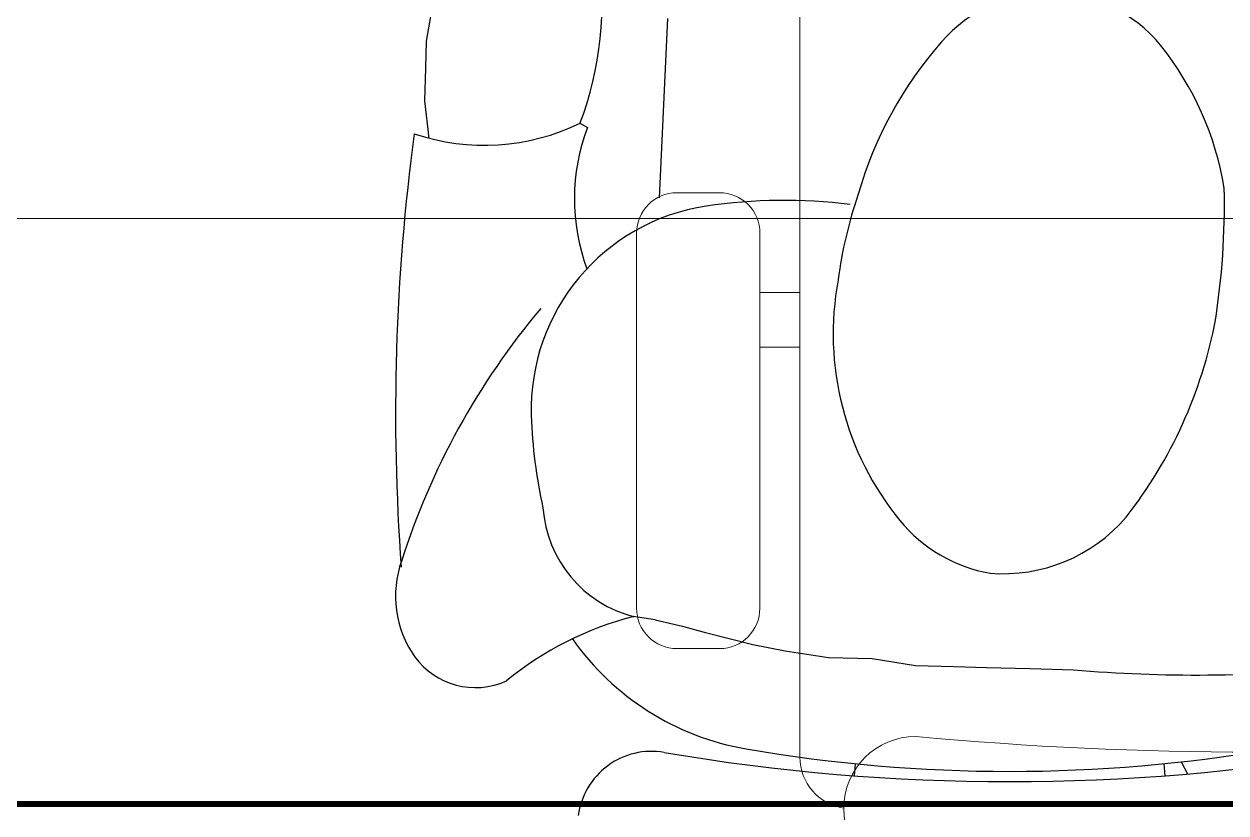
# Model space of a CAD drawing. Header units: millimetres. Extents: x 26027 to 581921, y 7230 to 233891.
# Drawn here: x 470104 to 470689, y 156741 to 157125 of the extents above; entities that cross this region are included whole.
import ezdxf

# ---------------------------------------------------------------- set-up
doc = ezdxf.new("R2010")
doc.units = ezdxf.units.MM
doc.header["$LTSCALE"] = 5
doc.linetypes.add('CENTER', pattern=[50.8, 31.75, -6.35, 6.35, -6.35])
for name, color, linetype in [('axes', 9, 'Continuous'), ('GE-EQUIPMENT_INSERTION', 140, 'Continuous'), ('GE-FURNITURE', 8, 'Continuous')]:
    doc.layers.add(name, color=color, linetype=linetype)
doc.layers.add('E-POWR', color=7, linetype='Continuous', lineweight=9, true_color=0x4e7e3e)
doc.layers.add('Medical Equipment and Furniture', color=163, linetype='Continuous', lineweight=0)

# ---------------------------------------------------------------- blocks, each defined once
blk = doc.blocks.new('GF21018-P')
at = {"color": 0}
for p, q in [((-0.2207, 0.47563), (-0.2207, 0.0675)), ((-0.2806, 0.34221), (-0.25983, 0.34221)), ((-0.30021, 0.32259), (-0.30021, 0.14)), ((-0.24021, 0.32259), (-0.24021, 0.14)), ((-0.24021, 0.29372), (-0.2207, 0.29372)), ((-0.24021, 0.26708), (-0.2207, 0.26708)), ((-0.2806, 0.12039), (-0.25983, 0.12039))]:
    blk.add_line(p, q, dxfattribs=at)
for centre, radius, start, end in [((-0.2806, 0.32259), 0.01962, 90, 180), ((-0.25983, 0.32259), 0.01962, 360, 90), ((-0.2806, 0.14), 0.01962, 180, 270), ((-0.25983, 0.14), 0.01962, 270, 360), ((-0.16429, 0.0425), 0.03511, 90, 270), ((0, 1.84674), 1.77674, 264.69456, 275.30527), ((-0.1957, 0.0675), 0.025, 180, 261.47208)]:
    blk.add_arc(centre, radius, start, end, dxfattribs=at)
blk = doc.blocks.new('GE-EUR00134')
at = {"layer": 'GE-FURNITURE'}
for p, q in [((458.15, 574.98), (476.23, 577.04)), ((476.23, 577.04), (492.13, 576.58)), ((492.13, 576.58), (505.38, 576.21)), ((505.38, 576.21), (523.85, 573.03)), ((465.37, 501.57), (463.37, 497.85)), ((223.76, 464.89), (225.34, 475.6)), ((223.76, 464.89), (220.74, 451.72)), ((429.17, 462.78), (516.41, 458.84)), ((220.74, 451.72), (217.79, 441.19)), ((217.79, 441.19), (211.81, 417.5)), ((211.81, 417.5), (208.71, 401.67)), ((208.71, 401.67), (205.45, 380.55)), ((205.45, 380.55), (204.85, 359.35)), ((153.74, 367.59), (147.86, 368.04)), ((204.85, 359.35), (201.6, 338.23)), ((201.6, 338.23), (201.07, 319.68)), ((201.07, 319.68), (200.62, 303.78)), ((200.62, 303.78), (200.01, 282.59)), ((200.01, 282.59), (199.41, 261.39)), ((153.74, 217.4), (147.86, 216.95)), ((154.64, 208.96), (148.76, 205.83))]:
    blk.add_line(p, q, dxfattribs=at)
for centre, radius, start, end in [((235.3, 540.12), 51.24, 70.46738, 125.02364), ((324.23, -429.53), 1020.84, 82.33974, 94.20775), ((144.03, 246.38), 358.7, 49.87513, 72.46811), ((227.35, 552.43), 36.6, 125.89856, 204.35914), ((561.38, 548.07), 106.68, 161.34379, 205.93905), ((71, 436.09), 159.32, 14.2898, 39.45819), ((330.26, 287.47), 237.88, 91.71973, 102.62722), ((326.13, 425.29), 100, 8.50183, 91.71973), ((282.57, 460.58), 59.18, 94.17916, 165.64591), ((289.37, 398.6), 130.3, 125.06358, 170.22106), ((428.55, 406.47), 97.81, 69.14501, 110.3234), ((123.75, 466.69), 36, 350.32042, 82.45424), ((523.96, 656.55), 165.74, 249.25829, 278.75319), ((1145, 292.49), 1000, 170.32042, 189.67958), ((169.69, 401.91), 258.17, 352.93074, 8.50183), ((905, 292.49), 755, 170.22106, 189.77894), ((362.88, 235.22), 143.13, 79.39337, 129.34841), ((362.35, 168.61), 209.03, 70.87592, 82.61385), ((378.61, 182.48), 190.9, 48.5505, 74.12365), ((318.64, 289.18), 73.36, 129.34841, 170.01274), ((459.24, 272.98), 69.7, 309.25437, 48.99288), ((325.23, 295.73), 79.08, 175.52777, 229.26628), ((897.5, 202.09), 700.61, 175.14471, 185.86252), ((411.46, 412.07), 223.76, 231.97684, 259.22593), ((409.37, 336.33), 150.32, 279.35031, 308.67457), ((500.18, 222.88), 5, 308.67457, 309.25437), ((425.89, 553.17), 365.24, 260.98279, 271.23966)]:
    blk.add_arc(centre, radius, start, end, dxfattribs=at)
blk = doc.blocks.new('GE-EUR01612')
at = {"layer": 'GE-EQUIPMENT_INSERTION', "rotation": 90}
blk.add_blockref('GE-EUR00134', (329.82, -1119.11), dxfattribs=at)

msp = doc.modelspace()

# ---------------------------------------------------------------- linework, layer by layer
at = {"layer": 'axes', "linetype": 'CENTER', "lineweight": 0}
msp.add_line((543910.81, 156745.27, 2.36), (448848.32, 156745.27, 2.36), dxfattribs=at)
at = {"layer": 'Medical Equipment and Furniture', "elevation": 2.36}
msp.add_lwpolyline([(471435.81, 157730.27), (471435.81, 157030.27), (469735.81, 157030.27)], dxfattribs=at)

# ---------------------------------------------------------------- block references
at = {"layer": 'Medical Equipment and Furniture', "extrusion": (-8.74706e-06, -2.27027e-05, 1), "xscale": 1000.000000000002, "yscale": 1000.000000000002, "zscale": 1000.000000000002, "rotation": 359.9971679684405}
msp.add_blockref('GF21018-P', (470702.4, 156700.52, -5.33), dxfattribs=at)

# ---------------------------------------------------------------- next in the draw order: block references
at = {"layer": 'GE-EQUIPMENT_INSERTION'}
msp.add_blockref('GE-EUR01612', (470546.39, 157730.27, 2.36), dxfattribs=at)

# ---------------------------------------------------------------- next in the draw order: linework, layer by layer
at = {"layer": 'E-POWR', "const_width": 3}
msp.add_lwpolyline([(465995.42, 157488.54), (465999.37, 158723.26), (468841.58, 158723.26), (468841.58, 156745.27), (471248.95, 156745.27), (471248.95, 157243.38)], dxfattribs=at)

doc.saveas('drawing.dxf')
